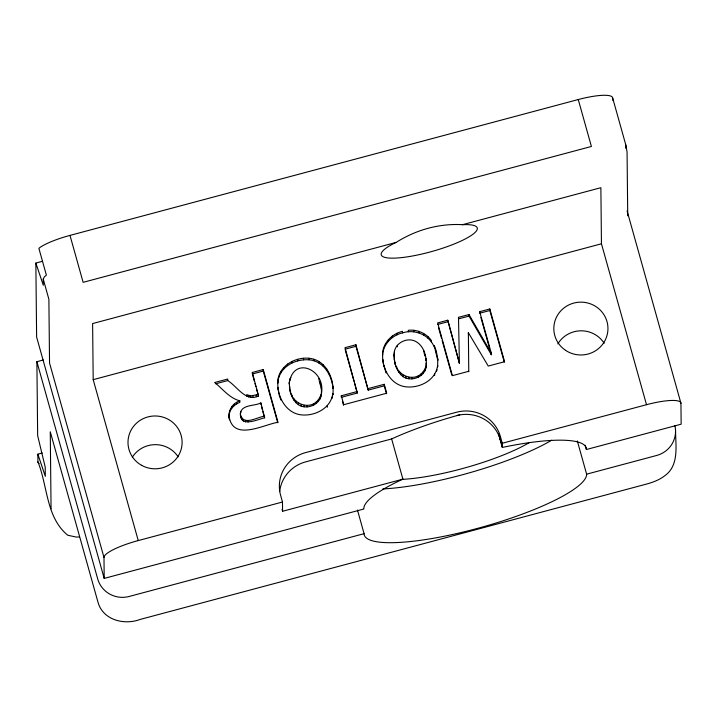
<?xml version="1.0" encoding="UTF-8"?>
<svg xmlns="http://www.w3.org/2000/svg" width="717" height="717" viewBox="0 0 717 717"><rect width="100%" height="100%" fill="white"/><g stroke="black" fill="none" stroke-linecap="round" stroke-linejoin="round"><path stroke-width="1.08" d="M278.671 376.452L277.766 383.237C277.291 367.122 294.248 356.752 308.991 358.267C326.45 359.817 334.776 379.445 332.831 395.013L332.813 393.472C330.976 408.072 315.426 416.12 301.839 414.928C287.938 413.772 279.209 400.31 277.918 387.395L278.967 394.063M437.764 358.85L437.782 360.391L434.188 345.433L436.303 351.267L437.764 358.85L437.639 366.996L437.621 365.455C435.784 380.055 420.243 388.103 406.647 386.911C392.746 385.755 384.016 372.284 382.726 359.378L383.783 366.046M289.31 382.484C294.087 355.489 325.204 369.936 321.566 392.423C321.924 402.676 310.246 409.326 301.131 406.127C292.07 402.416 289.363 391.357 289.31 382.484L289.327 384.025L289.731 378.979M321.153 395.892L321.548 390.882M394.117 354.467C393.732 344.321 405.177 337.322 414.301 340.772C424.419 345.065 427.341 357.935 425.961 367.866C423.837 377.411 411.208 381.811 403.196 376.748C396.322 371.738 394.144 362.56 394.117 354.467L394.395 359.943M394.135 356.008L394.538 350.963M425.961 367.866L426.364 362.865L426.373 364.406M240.401 413.359C241.656 404.236 254.813 406.297 260.863 402.891L264.627 417.814C257.143 419.562 239.621 428.112 240.401 413.359L240.751 417.151M382.564 353.678C383.138 342.672 392.011 333.755 402.488 331.353L402.497 332.894C392.029 335.296 383.156 344.205 382.582 355.22L382.564 353.678L382.744 360.92M229.135 417.948C228.123 410.85 233.509 404.684 239.854 402.354L239.845 400.812C231.941 403.357 227.19 411.89 229.512 419.875M331.944 398.544L332.383 396.779M436.976 369.64L436.528 371.406L436.51 369.864M289.749 380.521L290.851 377.447M289.578 387.96L289.569 386.418C289.327 405.114 314.404 413.799 321.135 394.35M394.377 358.401C394.135 377.097 419.212 385.782 425.943 366.333M278.689 377.993C282.39 365.231 296.551 358.912 309.009 359.809C323.358 360.956 331.989 375.161 332.966 388.408L332.957 386.866M42.339 261.338L35.85 263.076L43.307 285.267L43.244 279.11L44.391 276.798L46.39 275.176L38.879 248.36L40.295 247.204A35.599 7.457 -15.6 0 1 69.997 235.4L578.26 99.538A35.599 7.457 -15.6 0 1 612.685 98.059L625.824 144.995L627.061 151.986L627.733 215.79M396.125 242.427C416.12 229.754 439.279 223.301 462.967 224.681A49.84 10.432 -15.6 0 1 463.505 239.837A49.84 10.432 -15.6 0 1 395.506 258.093A49.84 10.432 -15.6 0 1 394.977 242.938L396.125 242.427L92.61 323.564L93.192 379.66L138.247 540.573A35.599 7.457 -15.6 0 0 103.983 557.459L104.198 578.413L363.833 509.016A115.356 24.154 -15.6 0 1 402.9 479.171L391.643 438.938A115.356 24.154 -15.6 0 1 453.798 416.478L459.642 414.82M462.286 224.744L600.873 187.702L601.455 243.789L646.51 404.702A35.599 7.457 -15.6 0 1 680.935 403.232L681.15 424.186L586.363 449.523A115.356 24.154 -15.6 0 0 503.863 447.103L502.312 447.435L498.458 433.677M42.178 453.01L37.849 454.166L45.314 476.357L45.216 467.117L37.66 435.676L36.881 361.7L43.352 359.97M93.192 379.66L601.455 243.789M263.247 369.542L263.264 371.074L252.357 373.996L252.339 372.455L263.247 369.542L278.017 422.277C263.946 424.419 232.98 441.869 229.117 416.407M368.197 388.578L384.231 384.294L384.249 385.836L368.215 390.12L355.937 344.76L345.029 347.673L357.308 393.033L341.319 397.308L341.301 395.766L357.29 391.491M447.767 320.212L459.409 363.268L447.767 320.212L437.639 322.919L452.4 375.663L468.766 371.289M469.017 316.08L458.513 318.886L458.495 317.344L468.999 314.539L491.306 353.194L491.324 354.736L469.017 316.08L468.999 314.539M489.819 308.973L489.836 310.515L479.7 313.221L479.682 311.68L489.819 308.973L504.589 361.709L488.259 366.073L468.38 332.724L468.766 371.729M215.7 383.792L227.737 380.575C237.121 386.329 245.59 402.21 258.523 396.008L252.339 372.455M345.038 349.215L355.946 346.302L355.937 344.76M437.657 324.46L447.784 321.754M246.756 396.16L246.747 394.619L250.636 395.936L258.505 394.467M138.247 540.573L282.48 502.017L280.607 495.313A35.599 34.757 -0.6 0 1 305.559 452.606L456.666 412.212A35.599 34.757 -0.6 0 1 500.394 436.554L502.267 443.258L502.312 447.435M502.267 443.258L646.51 404.702M674.921 425.764A25.633 25.023 -0.6 0 1 656.682 455.456L586.623 474.179A115.347 24.145 -15.6 0 1 475.613 528.895A115.347 24.145 -15.6 0 1 364.084 533.672L129.185 596.463A25.633 25.023 -0.6 0 1 97.7 578.933L36.881 361.7M391.643 438.938L305.657 461.873A35.599 34.757 0.1 0 0 279.666 491.539M282.041 509.348L282.579 511.266L402.9 479.171M240.742 415.618C244.524 425.979 257.645 416.649 264.609 416.272M402.497 332.894C414.793 328.879 429.268 334.785 434.206 346.974M79.479 536.854L76.414 537.096L67.828 535.267C46.031 517.611 47.716 485.92 37.929 461.873L37.849 454.166M431.401 342.054L431.383 340.512C426.239 333.208 417.16 329.327 408.332 330.268L408.34 331.81M239.845 400.812C229.404 398.222 222.736 388.883 214.679 382.519L227.719 379.033L227.737 380.575M385.782 372.042L383.971 365.536M279.182 395.094L280.974 400.059M424.097 353.078L425.181 356.179L425.163 354.637M319.289 381.094L321.306 388.524L321.566 392.423M627.097 210.941L680.935 403.232M578.26 99.538L591.4 146.465L83.136 282.337L69.997 235.4M585.162 445.239L586.363 449.523M577.31 440.928L586.623 474.179M489.836 310.515L504.302 362.175M479.682 311.68L491.306 353.194M480.892 317.479L489.532 348.345M490.132 350.479L491.324 354.736M499.552 436.805L502.303 446.655M438.553 327.687L441.573 338.451M442.174 340.611L451.818 375.045M384.231 384.294L386.732 393.212L343.793 404.693L341.301 395.766M384.249 385.836L386.472 393.767M355.946 346.302L368.215 390.12M345.343 350.29L354.019 381.283M354.619 383.416L357.308 393.033M342.421 401.278L343.533 405.239M357.478 510.074L364.084 533.672M263.264 371.074L277.73 422.743M252.653 375.045L254.41 381.336M255.001 383.434L255.879 386.58M256.462 388.668L258.523 396.008M261.454 406.485L262.314 409.577M262.897 411.639L264.627 417.814M43.244 279.11L48.881 299.222L49.545 363.017L103.983 557.459M104.198 578.413L36.621 337.044L35.85 263.076M425.647 358.348L426.113 360.508L426.104 358.966M277.757 381.695L277.936 388.937M458.495 317.344L459.409 363.268M675.557 431.177C675.71 445.893 679.053 465.1 665.367 475.299C659.73 479.87 652.855 482.398 645.918 484.235L140.057 619.461C124.149 625.43 102.782 620.062 97.942 602.047L50.262 431.751L51.068 508.801M625.824 144.995L625.86 148.356M612.685 98.059L612.712 100.29M500.394 436.554L500.43 439.951A35.599 34.757 -0.6 0 0 456.702 415.6M468.38 332.724L468.398 334.265M436.303 351.267L436.321 352.809M434.619 374.032L434.636 375.574M427.87 336.497L427.888 338.039M424.849 369.354L424.867 370.895M423.657 333.405L423.675 334.947M423.72 350.496L423.738 352.038M423.173 371.926L423.191 373.467M421.013 374.023L421.031 375.565M418.916 331.299L418.934 332.84M418.37 375.636L418.387 377.178M413.808 330.25L413.817 331.792M411.961 377.357L411.979 378.899M408.851 377.285L408.869 378.827M405.93 376.568L405.947 378.11M403.178 375.206L403.196 376.748M400.686 373.163L400.704 374.704M398.553 370.411L398.571 371.953M397.326 345.289L397.343 346.831M396.958 333.315L396.976 334.857M396.761 366.943L396.779 368.484M395.318 362.766L395.336 364.308M392.28 336.013L392.298 337.555M388.462 339.464L388.48 341.005M386.122 371.496L386.14 373.037M385.486 343.649L385.504 345.191M383.487 348.435L383.496 349.977M331.496 379.293L331.514 380.826M329.381 373.449L329.399 374.991M327.248 405.732L327.266 407.274M326.576 368.529L326.585 370.071M323.062 364.514L323.08 366.055M321.297 386.983L321.306 388.524M320.356 382.654L320.374 384.195M320.042 397.37L320.06 398.912M318.85 361.422L318.868 362.963M318.913 378.513L318.931 380.055M318.366 399.943L318.384 401.484M316.206 402.04L316.224 403.581M314.109 359.316L314.118 360.857M313.562 403.653L313.58 405.195M308.991 358.267L309.009 359.809M307.154 405.374L307.163 406.915M303.515 358.285L303.533 359.826M304.044 405.302L304.062 406.844M301.122 404.585L301.131 406.127M298.371 403.223L298.389 404.764M297.672 359.369L297.689 360.911M295.879 401.179L295.897 402.721M293.746 398.428L293.755 399.969M292.151 361.332L292.169 362.874M291.953 394.959L291.971 396.501M290.51 390.783L290.528 392.324M287.472 364.03L287.49 365.571M283.654 367.48L283.663 369.022M282.48 502.017L282.579 511.266M280.679 371.666L280.697 373.207M260.863 402.891L260.88 404.433M256.292 395.058L256.31 396.6M253.002 395.784L253.02 397.326M250.636 395.936L250.654 397.478M248.709 395.542L248.727 397.084M248.082 420.494L248.1 422.035M245.528 420.386L245.546 421.928M243.395 419.526L243.413 421.067M241.772 417.921L241.79 419.463M240.733 411.361L240.751 412.902M236.7 402.389L236.718 403.931M234.092 404.2L234.109 405.741M232.039 406.252L232.048 407.794M230.515 408.547L230.533 410.088M229.53 411.02L229.548 412.562M557.844 343.882A27.058 26.412 -0.6 0 1 604.189 343.291M132.367 457.132A27.058 26.412 -0.6 0 1 178.192 456.89M529.092 442.721A86.865 18.185 -15.6 0 1 401.224 479.422M551.633 440.247A115.347 24.145 -15.6 0 1 382.833 488.931M39.121 463.549A35.599 7.457 -15.6 0 1 37.929 461.873M565.516 350.308A27.058 26.412 -0.6 0 0 607.864 330.68A27.058 26.412 -0.6 0 0 569.298 304.698A27.058 26.412 -0.6 0 0 565.516 350.308M141.643 465.342A27.058 26.412 -0.6 0 0 182.109 442.246A27.058 26.412 -0.6 0 0 141.41 419.588A27.058 26.412 -0.6 0 0 141.643 465.342"/></g></svg>
